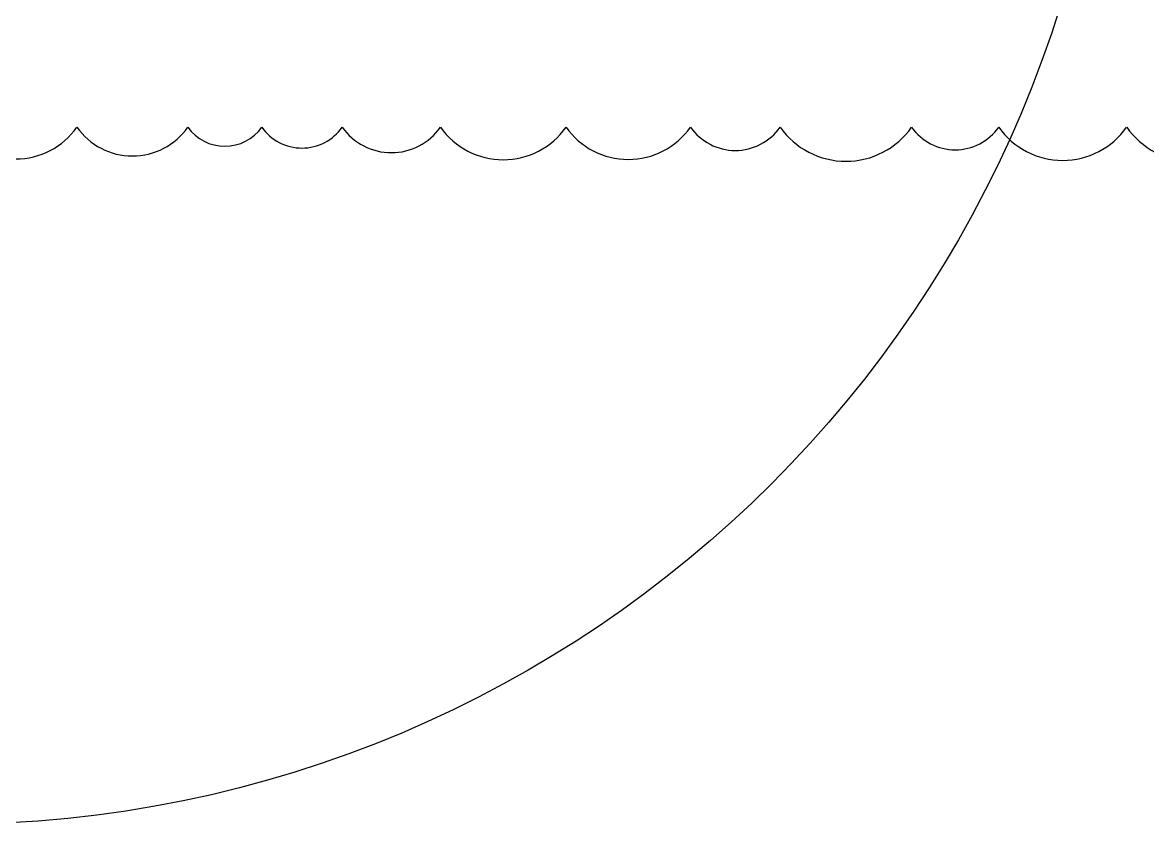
# Model space of a CAD drawing. Extents: x -160 to 364724, y -100 to 7353297.
# Drawn here: x 361505.7 to 361953.7, y 7348770.9 to 7349090.2 of the extents above; entities that cross this region are included whole.
import ezdxf

# ---------------------------------------------------------------- set-up
doc = ezdxf.new("R2010")
doc.units = 0
doc.header["$LTSCALE"] = 5
doc.layers.add('Q-PLATO', color=5, linetype='Continuous')

msp = doc.modelspace()

# ---------------------------------------------------------------- linework, layer by layer
for centre, radius in [((361502.978, 7349065.704), 29.798), ((361549.485, 7349064.086), 26.976), ((361586.283, 7349058.907), 17.947), ((361617.008, 7349059.833), 19.562), ((361652.597, 7349062.312), 23.884), ((361697.161, 7349066.117), 30.518), ((361746.929, 7349065.956), 30.237), ((361789.562, 7349061.121), 21.808), ((361833.601, 7349066.941), 31.954), ((361877.126, 7349060.761), 21.18), ((361919.945, 7349066.447), 31.092), ((361971.697, 7349067.016), 32.085)]:
    msp.add_arc(centre, radius, 215, 325)
at = {"layer": 'Q-PLATO'}
msp.add_circle((361476.319, 7349234.441), 463.496, dxfattribs=at)

doc.saveas('drawing.dxf')
